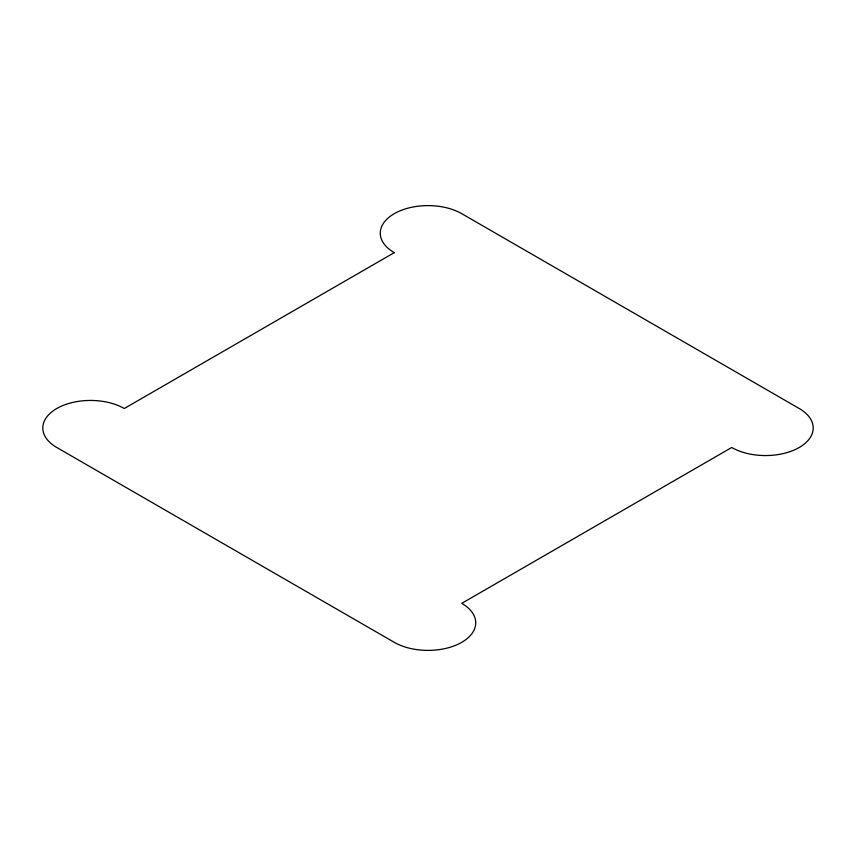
<?xml version="1.0" encoding="UTF-8"?>
<svg xmlns="http://www.w3.org/2000/svg" width="856" height="856" viewBox="0 0 856 856"><rect width="100%" height="100%" fill="white"/><g stroke="black" fill="none" stroke-linecap="round" stroke-linejoin="round"><path stroke-width="1.28" d="M394.252 252.648L124.27 408.515A47.722 27.553 0 0 0 56.774 408.515A47.722 27.553 0 0 0 56.774 447.485L394.252 642.321A47.722 27.553 0 0 0 461.748 642.321A47.722 27.553 0 0 0 461.748 603.352L731.73 447.485A47.722 27.553 0 0 0 799.226 447.485A47.722 27.553 0 0 0 799.226 408.515L461.748 213.679A47.722 27.553 0 0 0 394.252 213.679A47.722 27.553 0 0 0 394.252 252.648"/></g></svg>
